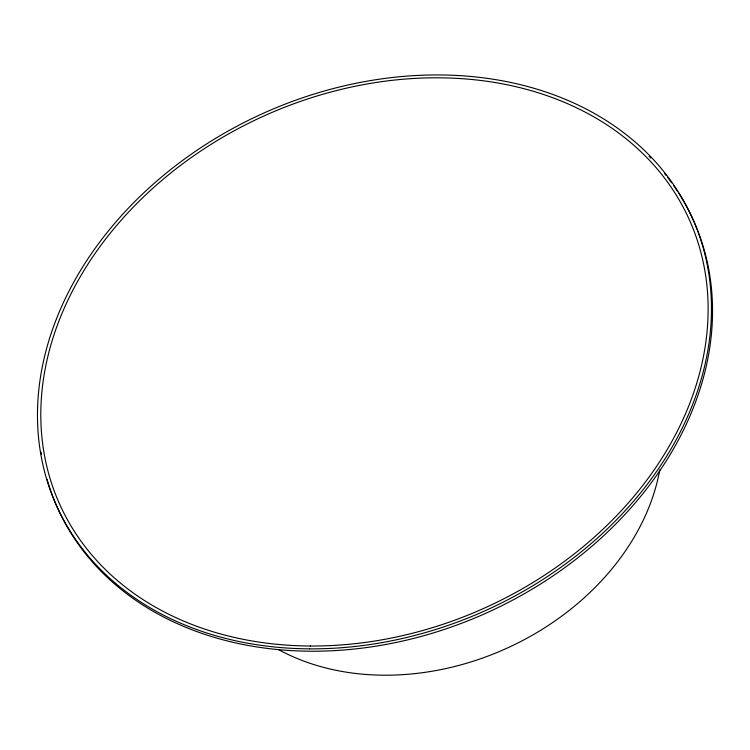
<?xml version="1.0" encoding="UTF-8"?>
<svg xmlns="http://www.w3.org/2000/svg" width="750" height="750" viewBox="0 0 750 750"><rect width="100%" height="100%" fill="white"/><g stroke="black" fill="none" stroke-linecap="round" stroke-linejoin="round"><path stroke-width="1.12" d="M678.759 193.266A348.938 272.325 -24.5 0 1 487.444 612.534A348.938 272.325 -24.5 0 1 47.053 479.231M41.522 454.537A348.938 272.325 -24.5 0 1 41.156 452.259M649.163 156.384A348.938 272.325 -24.5 0 1 650.803 158.053M664.669 173.672A348.938 272.325 -24.5 0 1 666.103 175.472M667.528 177.291A348.938 272.325 -24.5 0 1 671.663 182.822M673.659 185.634A348.938 272.325 -24.5 0 1 677.522 191.334M659.784 469.8A241.837 188.737 -24.5 0 1 510.938 646.35A241.837 188.737 -24.5 0 1 278.559 649.612M309.666 648.853A348.938 272.325 -24.5 0 0 693.272 220.087A348.938 272.325 -24.5 0 0 120.45 216.769A348.938 272.325 -24.5 0 0 309.666 648.853M310.303 646.013A345.478 269.625 -24.5 0 0 690.112 221.494A345.478 269.625 -24.5 0 0 122.972 218.212A345.478 269.625 -24.5 0 0 310.303 646.013"/></g></svg>
